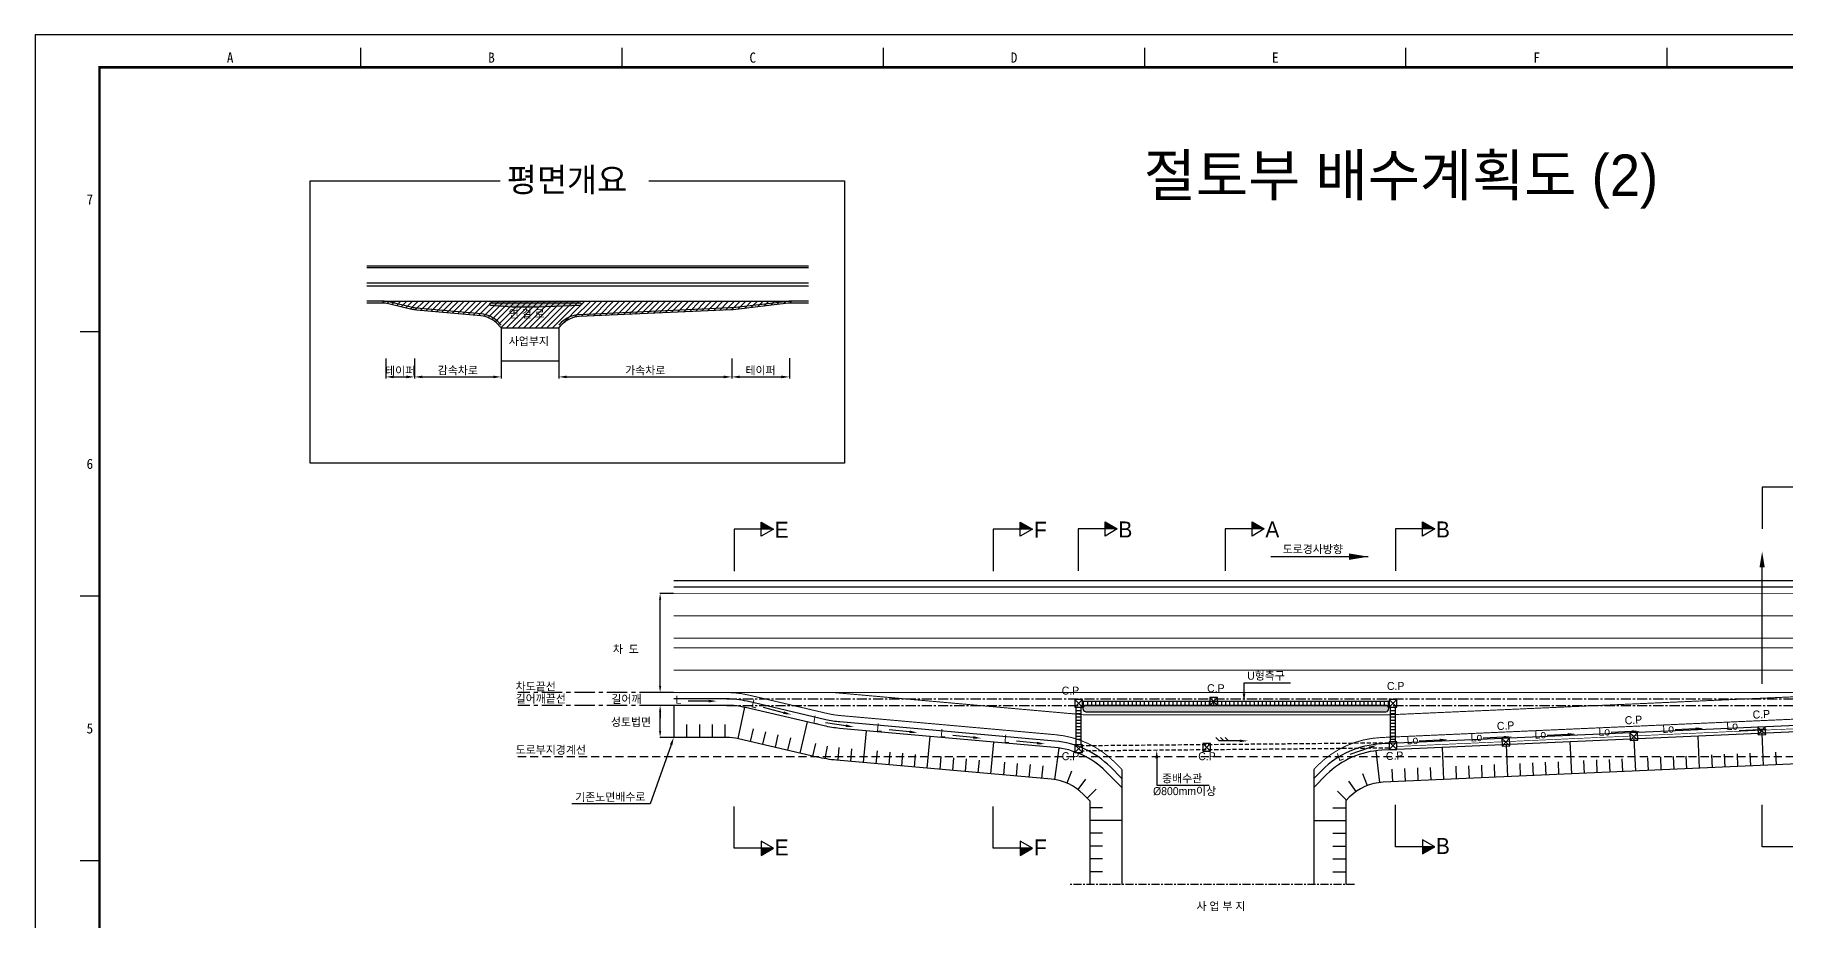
# Model space of a CAD drawing. Header units: millimetres. Extents: x 585 to 1008, y -13 to 286.
# Drawn here: x 584.9 to 858.5, y 147.7 to 286.1 of the extents above; entities that cross this region are included whole.
import ezdxf
from ezdxf.enums import TextEntityAlignment as Align

# ---------------------------------------------------------------- set-up
doc = ezdxf.new("R2010")
doc.units = ezdxf.units.MM
doc.header["$LTSCALE"] = 0.2
doc.linetypes.add('CENTER', pattern=[50.8, 31.75, -6.35, 6.35, -6.35])
doc.linetypes.add('HIDDEN', pattern=[9.525, 6.35, -3.175])
for name, color, linetype in [('CC-GSTR-0004', 4, 'Continuous'), ('CM-LANE-0030', 30, 'Continuous'), ('CZ-DIMT-0002', 7, 'Continuous'), ('CZ-EXST-0002', 1, 'Continuous'), ('CZ-LIN1-0007', 7, 'Continuous'), ('CZ-LIN2-0003', 3, 'Continuous'), ('CZ-LIN3-0005', 5, 'Continuous'), ('CZ-LINE-0001', 7, 'Continuous'), ('CZ-MACL-0006', 6, 'Continuous'), ('CZ-TEXT-BOX0', 7, 'Continuous'), ('TITLE', 7, 'Continuous')]:
    doc.layers.add(name, color=color, linetype=linetype)
doc.styles.add('돋움', font='')
doc.styles.add('돋음체', font='')
doc.styles.get('돋움').set_extended_font_data('Dotum')
doc.styles.get('돋음체').set_extended_font_data('DotumChe')

msp = doc.modelspace()

# ---------------------------------------------------------------- hatches: boundary and pattern name
at = {"layer": 'CZ-LIN2-0003'}
h = msp.add_hatch(dxfattribs=at)
h.set_pattern_fill('CROSS', color=256, scale=0.05, style=0)
h.set_pattern_definition([(0, (594.32378, -6.50222), (0.3175, 0.3175), [0.15875, -0.47625]), (90, (594.40315, -6.5816), (-0.3175, 0.3175), [0.15875, -0.47625])])
h.paths.add_polyline_path([(749.14, 181.4, 0.956626), (749.09, 180.41), (760.37, 180.4), (773.46, 180.4), (795.97, 180.4, 0.978035), (795.95, 181.4)])
at = {"layer": 'CZ-LIN3-0005'}
h = msp.add_hatch(dxfattribs=at)
h.set_pattern_fill('ANSI31', color=256, scale=0.2, angle=45, style=0)
h.set_pattern_definition([(90, (588.74313, -27.3189), (-0.635, 1e-16), [])])
h.paths.add_polyline_path([(748.58, 181.4), (796.48, 181.4), (796.48, 182), (748.58, 182)])
at = {"layer": 'CZ-LINE-0001'}
h = msp.add_hatch(color=256, dxfattribs=at)
edge = h.paths.add_edge_path()
edge.add_line((670.13, 244.25), (656.08, 244.25))
edge.add_arc((656.08, 244.1), 0.15, 90, 264.9204)
edge.add_line((656.07, 243.95), (659.45, 243.65))
edge.add_line((659.45, 243.65), (663.38, 243.65))
edge.add_line((663.38, 243.65), (670.13, 243.95))
edge.add_arc((670.13, 244.1), 0.15, 272.5448, 450)
for points in [[(698.4, 210.02), (698.4, 208.92), (700.31, 208.92)], [(738.85, 210.02), (738.85, 208.92), (740.76, 208.92)], [(752.12, 210.06), (752.12, 208.96), (754.02, 208.96)], [(775.09, 210.06), (775.09, 208.96), (776.99, 208.96)], [(801.73, 210.06), (801.73, 208.96), (803.64, 208.96)], [(700.31, 159.06), (698.4, 159.06), (698.4, 157.96)], [(740.76, 159.06), (738.85, 159.06), (738.85, 157.96)], [(803.64, 159.29), (801.73, 159.29), (801.73, 158.19)]]:
    msp.add_hatch(color=256, dxfattribs=at).paths.add_polyline_path(points)

# ---------------------------------------------------------------- linework, layer by layer
at = {"layer": 'CC-GSTR-0004'}
for p, q in [((636.76, 250.1), (705.76, 250.1)), ((636.76, 249.8), (705.76, 249.8)), ((684.72, 200.9), (914.72, 200.9)), ((684.72, 199.9), (914.72, 199.9))]:
    msp.add_line(p, q, dxfattribs=at)
for points in [[(657.76, 240.82), (657.22, 241.36, 0.175969), (654.63, 242.57), (644.55, 243.47, -0.035377), (643.88, 243.57), (640.2, 244.44, 0.05759), (639.24, 244.55), (636.76, 244.55)], [(657.76, 240.4), (657.01, 241.15, 0.175969), (654.6, 242.27), (644.52, 243.17, -0.035377), (643.81, 243.28), (640.13, 244.15, 0.05759), (639.24, 244.25), (636.76, 244.25)], [(705.76, 244.55), (703.02, 244.55, 0.029072), (702.53, 244.52), (693.95, 243.52, -0.017962), (693.61, 243.49), (669.93, 242.44, 0.187394), (667.15, 241.21), (666.76, 240.82)], [(705.76, 244.25), (703.02, 244.25, 0.029072), (702.57, 244.22), (693.99, 243.22, -0.017962), (693.62, 243.19), (669.94, 242.14, 0.187394), (667.36, 241), (666.76, 240.4)], [(754.72, 169.99), (752.94, 171.77, 0.175969), (744.28, 175.81), (710.69, 178.8, -0.035377), (708.46, 179.16), (696.18, 182.03, 0.05759), (692.99, 182.4), (684.72, 182.4)], [(754.72, 168.58), (752.23, 171.06, 0.175969), (744.19, 174.82), (710.6, 177.8, -0.035377), (708.23, 178.19), (695.95, 181.06, 0.05759), (692.99, 181.4), (684.72, 181.4)], [(914.72, 182.4), (905.59, 182.4, 0.029072), (903.97, 182.31), (875.37, 178.97, -0.017962), (874.23, 178.88), (795.29, 175.37, 0.187394), (786.01, 171.28), (784.72, 169.99)], [(914.72, 181.4), (905.59, 181.4, 0.029072), (904.08, 181.32), (875.49, 177.98, -0.017962), (874.27, 177.88), (795.33, 174.37, 0.187394), (786.72, 170.58), (784.72, 168.58)]]:
    msp.add_lwpolyline(points, format="xyb", dxfattribs=at)
at = {"layer": 'CM-LANE-0030'}
for p, q in [((636.76, 247.4), (705.76, 247.4)), ((636.76, 246.95), (705.76, 246.95))]:
    msp.add_line(p, q, dxfattribs=at)
at = {"layer": 'CM-LANE-0030', "const_width": 0.15}
for points in [[(684.72, 191.9), (914.72, 191.9)], [(684.72, 190.4), (914.72, 190.4)], [(795.97, 179.9), (874.72, 183.4), (709.72, 183.4), (749.09, 179.9), (795.97, 179.9)]]:
    msp.add_lwpolyline(points, dxfattribs=at)
at = {"layer": 'CZ-EXST-0002'}
for p, q in [((684.72, 181.4), (684.72, 176.4)), ((695.78, 181.1), (694.71, 176.22)), ((686.72, 178.4), (686.72, 176.4)), ((688.72, 178.4), (688.72, 176.4)), ((690.72, 178.4), (690.72, 176.4)), ((692.72, 178.4), (692.72, 176.4)), ((705.58, 178.8), (704.44, 173.94)), ((697.11, 177.71), (696.65, 175.76)), ((699.06, 177.25), (698.6, 175.31)), ((701, 176.8), (700.55, 174.85)), ((702.95, 176.34), (702.5, 174.39)), ((706.85, 175.43), (706.39, 173.48)), ((714.76, 177.43), (714.31, 172.45)), ((724.72, 176.55), (724.27, 171.57)), ((734.68, 175.66), (734.23, 170.68)), ((814.76, 175.23), (814.98, 170.24)), ((824.75, 175.68), (824.97, 170.68)), ((834.74, 176.12), (834.96, 171.13)), ((844.73, 176.57), (844.95, 171.57)), ((854.72, 177.01), (854.94, 172.01)), ((708.69, 175.03), (708.35, 173.06)), ((710.51, 174.8), (710.33, 172.81)), ((712.5, 174.62), (712.32, 172.63)), ((716.48, 174.27), (716.3, 172.28)), ((718.47, 174.09), (718.3, 172.1)), ((720.47, 173.92), (720.29, 171.92)), ((722.46, 173.74), (722.28, 171.75)), ((726.44, 173.38), (726.27, 171.39)), ((728.43, 173.21), (728.26, 171.21)), ((730.43, 173.03), (730.25, 171.04)), ((732.42, 172.85), (732.24, 170.86)), ((736.4, 172.5), (736.23, 170.51)), ((744.91, 174.73), (744.19, 169.79)), ((794.43, 174.3), (795, 169.33)), ((804.77, 174.79), (804.99, 169.79)), ((818.89, 172.41), (818.98, 170.42)), ((820.89, 172.5), (820.97, 170.5)), ((822.88, 172.59), (822.97, 170.59)), ((826.88, 172.77), (826.97, 170.77)), ((828.88, 172.86), (828.97, 170.86)), ((830.88, 172.95), (830.96, 170.95)), ((832.87, 173.04), (832.96, 171.04)), ((836.87, 173.21), (836.96, 171.22)), ((838.87, 173.3), (838.96, 171.3)), ((840.87, 173.39), (840.95, 171.39)), ((842.86, 173.48), (842.95, 171.48)), ((846.86, 173.66), (846.95, 171.66)), ((848.86, 173.75), (848.95, 171.75)), ((850.86, 173.83), (850.94, 171.84)), ((852.85, 173.92), (852.94, 171.93)), ((856.85, 174.1), (856.94, 172.1)), ((738.4, 172.32), (738.22, 170.33)), ((740.39, 172.14), (740.21, 170.15)), ((742.38, 171.97), (742.2, 169.98)), ((746.89, 171.1), (746.12, 169.25)), ((749.05, 169.86), (747.85, 168.26)), ((792.35, 170.73), (793.06, 168.86)), ((796.91, 171.44), (797, 169.44)), ((798.91, 171.53), (799, 169.53)), ((800.91, 171.61), (800.99, 169.62)), ((802.9, 171.7), (802.99, 169.71)), ((806.9, 171.88), (806.99, 169.88)), ((808.9, 171.97), (808.99, 169.97)), ((810.9, 172.06), (810.98, 170.06)), ((812.89, 172.15), (812.98, 170.15)), ((816.89, 172.33), (816.98, 170.33)), ((750.73, 168.32), (749.32, 166.91)), ((788.4, 168.01), (789.81, 166.59)), ((790.15, 169.56), (791.3, 167.92)), ((749.72, 166.5), (749.72, 153.4)), ((751.72, 165.4), (749.72, 165.4)), ((787.72, 165.4), (789.72, 165.4)), ((789.72, 166.5), (789.72, 153.4)), ((754.72, 163.4), (749.72, 163.4)), ((784.72, 163.4), (789.72, 163.4)), ((751.72, 161.4), (749.72, 161.4)), ((751.72, 159.4), (749.72, 159.4)), ((787.72, 161.4), (789.72, 161.4)), ((787.72, 159.4), (789.72, 159.4)), ((751.72, 157.4), (749.72, 157.4)), ((787.72, 157.4), (789.72, 157.4)), ((751.72, 155.4), (749.72, 155.4)), ((787.72, 155.4), (789.72, 155.4))]:
    msp.add_line(p, q, dxfattribs=at)
for points in [[(749.72, 166.5), (748.7, 167.53, 0.175969), (743.75, 169.84), (710.16, 172.82, -0.035377), (707.09, 173.32), (694.81, 176.19, 0.05759), (692.99, 176.4), (684.72, 176.4)], [(914.72, 176.4), (905.59, 176.4, 0.029072), (904.66, 176.35), (876.07, 173.01, -0.017962), (874.49, 172.88), (795.56, 169.38, 0.187394), (790.26, 167.04), (789.72, 166.5)]]:
    msp.add_lwpolyline(points, format="xyb", dxfattribs=at)
at = {"layer": 'CZ-LIN1-0007', "const_width": 0.15}
msp.add_lwpolyline([(684.72, 198.9), (914.72, 198.9)], dxfattribs=at)
at = {"layer": 'CZ-LIN1-0007', "linetype": 'HIDDEN', "ltscale": 2, "const_width": 0.15}
for points in [[(684.72, 195.4), (914.72, 195.4)], [(684.72, 186.9), (914.72, 186.9)], [(692.99, 183.4), (709.72, 183.4)]]:
    msp.add_lwpolyline(points, dxfattribs=at)
at = {"layer": 'CZ-LIN1-0007', "const_width": 0.15}
for points in [[(754.72, 171.4), (753.65, 172.48, 0.175969), (744.37, 176.81), (710.78, 179.8, -0.035377), (708.69, 180.13), (696.41, 183.01, 0.05759), (692.99, 183.4), (684.72, 183.4)], [(914.72, 183.4), (905.59, 183.4, 0.029072), (903.85, 183.3), (875.26, 179.96, -0.017962), (874.18, 179.88), (795.25, 176.37), (795.25, 176.37, 0.187394), (785.31, 171.99), (785.31, 171.99), (784.72, 171.4)]]:
    msp.add_lwpolyline(points, format="xyb", dxfattribs=at)
at = {"layer": 'CZ-LIN2-0003'}
for p, q in [((657.76, 240.4), (657.76, 235.25)), ((657.76, 240.4), (666.76, 240.4)), ((666.76, 240.4), (666.76, 235.25)), ((657.76, 235.25), (666.76, 235.25)), ((754.72, 171.4), (754.72, 153.4)), ((784.72, 171.4), (784.72, 153.4))]:
    msp.add_line(p, q, dxfattribs=at)
at = {"layer": 'CZ-LIN2-0003', "color": 5, "linetype": 'HIDDEN', "ltscale": 0.5}
for p, q in [((796.48, 175.51), (748.58, 175.06)), ((796.48, 174.71), (748.58, 174.26))]:
    msp.add_line(p, q, dxfattribs=at)
at = {"layer": 'CZ-LIN2-0003'}
msp.add_lwpolyline([(795.95, 181.4), (749.14, 181.4, 0.956626), (749.09, 180.41), (760.37, 180.4), (773.46, 180.4), (795.97, 180.4, 0.978035)], format="xyb", close=True, dxfattribs=at)
at = {"layer": 'CZ-LIN3-0005'}
for p, q in [((747.38, 182.3), (748.58, 181.1)), ((747.38, 181.1), (748.58, 182.3)), ((747.58, 175.25), (747.58, 181.1)), ((747.58, 180.6), (748.38, 180.6)), ((748.38, 175.25), (748.38, 181.1)), ((768.48, 182.6), (769.68, 181.4)), ((768.48, 181.4), (769.68, 182.6)), ((796.48, 181.1), (797.68, 182.3)), ((796.48, 182.3), (797.68, 181.1)), ((796.68, 175.72), (796.68, 181.1)), ((796.68, 180.6), (797.48, 180.6)), ((797.48, 175.72), (797.48, 181.1)), ((747.58, 180.1), (748.38, 180.1)), ((747.58, 179.6), (748.38, 179.6)), ((747.58, 179.1), (748.38, 179.1)), ((747.58, 178.6), (748.38, 178.6)), ((747.58, 178.1), (748.38, 178.1)), ((796.68, 180.1), (797.48, 180.1)), ((796.68, 179.6), (797.48, 179.6)), ((796.68, 179.1), (797.48, 179.1)), ((796.68, 178.6), (797.48, 178.6)), ((796.68, 178.1), (797.48, 178.1)), ((854.08, 177.98), (855.33, 176.84)), ((854.13, 176.78), (855.27, 178.04)), ((747.38, 174.05), (748.58, 175.25)), ((747.38, 175.25), (748.58, 174.05)), ((747.58, 177.6), (748.38, 177.6)), ((747.58, 177.1), (748.38, 177.1)), ((747.58, 176.6), (748.38, 176.6)), ((747.58, 176.1), (748.38, 176.1)), ((767.38, 175.45), (768.58, 174.25)), ((767.38, 174.25), (768.58, 175.45)), ((769.94, 175.85), (769.41, 176.38)), ((770.67, 175.85), (770.14, 176.38)), ((771.4, 175.85), (770.87, 176.38)), ((796.48, 175.72), (797.68, 174.52)), ((796.48, 174.52), (797.68, 175.72)), ((796.68, 177.6), (797.48, 177.6)), ((796.68, 177.1), (797.48, 177.1)), ((796.68, 176.6), (797.48, 176.6)), ((796.68, 176.1), (797.48, 176.1)), ((814.11, 176.21), (815.37, 175.06)), ((814.17, 175.01), (815.31, 176.26)), ((834.09, 177.09), (835.35, 175.95)), ((834.15, 175.9), (835.29, 177.15))]:
    msp.add_line(p, q, dxfattribs=at)
at = {"layer": 'CZ-LIN3-0005', "linetype": 'CENTER', "const_width": 0.2}
msp.add_lwpolyline([(854.77, 184.73), (854.77, 202.95)], dxfattribs=at)
at = {"layer": 'CZ-LIN3-0005'}
for points in [[(747.38, 181.1), (748.58, 181.1), (748.58, 182.3), (747.38, 182.3)], [(748.58, 181.4), (796.48, 181.4), (796.48, 182), (748.58, 182)], [(768.48, 181.4), (769.68, 181.4), (769.68, 182.6), (768.48, 182.6)], [(796.48, 181.1), (797.68, 181.1), (797.68, 182.3), (796.48, 182.3)], [(854.13, 176.78), (855.33, 176.84), (855.27, 178.04), (854.08, 177.98)], [(747.38, 174.05), (748.58, 174.05), (748.58, 175.25), (747.38, 175.25)], [(767.38, 174.25), (768.58, 174.25), (768.58, 175.45), (767.38, 175.45)], [(796.48, 174.52), (797.68, 174.52), (797.68, 175.72), (796.48, 175.72)], [(814.17, 175.01), (815.37, 175.06), (815.31, 176.26), (814.11, 176.21)], [(834.15, 175.9), (835.35, 175.95), (835.29, 177.15), (834.09, 177.09)]]:
    msp.add_lwpolyline(points, close=True, dxfattribs=at)
at = {"layer": 'CZ-LIN3-0005', "linetype": 'HIDDEN', "const_width": 0.1}
msp.add_lwpolyline([(914.72, 181.9), (905.59, 181.9, 0.029072), (904.03, 181.81), (875.43, 178.47, -0.017962), (874.25, 178.38), (797.68, 174.97)], format="xyb", dxfattribs=at)
at = {"layer": 'CZ-LIN3-0005'}
msp.add_lwpolyline([(773.15, 175.85), (769.94, 175.85)], dxfattribs=at)
for points in [[(854.36, 202.95), (854.77, 205.45), (855.19, 202.95)], [(773.15, 176.05), (774.4, 175.85), (773.15, 175.64)]]:
    msp.add_solid(points, dxfattribs=at)
at = {"layer": 'CZ-LINE-0001', "color": 30}
for p, q in [((639.24, 244.55), (639.24, 244.25)), ((639.24, 244.38), (639.41, 244.55)), ((639.94, 244.18), (640.31, 244.55)), ((640.67, 244.02), (641.21, 244.55)), ((641.4, 243.85), (642.1, 244.55)), ((642.13, 243.68), (643, 244.55)), ((642.86, 243.51), (643.9, 244.55)), ((643.58, 243.34), (644.8, 244.55)), ((644.34, 243.19), (645.7, 244.55)), ((645.16, 243.11), (646.59, 244.55)), ((645.98, 243.04), (647.49, 244.55)), ((646.81, 242.97), (648.39, 244.55)), ((647.63, 242.89), (649.29, 244.55)), ((648.46, 242.82), (650.19, 244.55)), ((649.28, 242.75), (651.08, 244.55)), ((650.11, 242.67), (651.98, 244.55)), ((650.93, 242.6), (652.88, 244.55)), ((651.75, 242.53), (653.78, 244.55)), ((652.58, 242.45), (654.68, 244.55)), ((653.4, 242.38), (655.57, 244.55)), ((654.23, 242.31), (656.47, 244.55)), ((655.03, 242.21), (657.37, 244.55)), ((655.72, 242), (658.27, 244.55)), ((656.07, 243.95), (659.45, 243.65)), ((656.32, 241.7), (659.17, 244.55)), ((656.83, 241.32), (660.06, 244.55)), ((657.29, 240.87), (660.96, 244.55)), ((657.73, 240.42), (661.86, 244.55)), ((658.61, 240.4), (662.76, 244.55)), ((659.45, 243.65), (663.38, 243.65)), ((659.51, 240.4), (663.66, 244.55)), ((660.41, 240.4), (664.55, 244.55)), ((661.3, 240.4), (665.45, 244.55)), ((662.2, 240.4), (666.35, 244.55)), ((663.1, 240.4), (667.25, 244.55)), ((664, 240.4), (668.15, 244.55)), ((664.9, 240.4), (669.04, 244.55)), ((665.79, 240.4), (669.94, 244.55)), ((666.69, 240.4), (670.84, 244.55)), ((669.23, 242.04), (671.74, 244.55)), ((670.24, 242.15), (672.64, 244.55)), ((671.18, 242.19), (673.53, 244.55)), ((672.12, 242.23), (674.43, 244.55)), ((673.06, 242.28), (675.33, 244.55)), ((674, 242.32), (676.23, 244.55)), ((674.94, 242.36), (677.13, 244.55)), ((675.88, 242.4), (678.02, 244.55)), ((676.82, 242.44), (678.92, 244.55)), ((677.76, 242.49), (679.82, 244.55)), ((678.7, 242.53), (680.72, 244.55)), ((679.64, 242.57), (681.62, 244.55)), ((680.58, 242.61), (682.51, 244.55)), ((681.52, 242.65), (683.41, 244.55)), ((682.46, 242.69), (684.31, 244.55)), ((683.4, 242.74), (685.21, 244.55)), ((684.34, 242.78), (686.11, 244.55)), ((685.28, 242.82), (687, 244.55)), ((686.22, 242.86), (687.9, 244.55)), ((687.16, 242.9), (688.8, 244.55)), ((688.1, 242.94), (689.7, 244.55)), ((689.03, 242.99), (690.6, 244.55)), ((689.97, 243.03), (691.49, 244.55)), ((690.91, 243.07), (692.39, 244.55)), ((691.85, 243.11), (693.29, 244.55)), ((692.79, 243.15), (694.19, 244.55)), ((693.74, 243.2), (695.09, 244.55)), ((694.74, 243.31), (695.98, 244.55)), ((695.76, 243.43), (696.88, 244.55)), ((696.78, 243.55), (697.78, 244.55)), ((697.8, 243.66), (698.68, 244.55)), ((698.81, 243.78), (699.58, 244.55)), ((699.83, 243.9), (700.47, 244.55)), ((700.85, 244.02), (701.37, 244.55)), ((701.86, 244.14), (702.27, 244.55)), ((702.87, 244.25), (703.02, 244.4)), ((703.02, 244.55), (703.02, 244.25))]:
    msp.add_line(p, q, dxfattribs=at)
at = {"layer": 'CZ-LINE-0001', "color": 4}
msp.add_line((639.24, 244.55), (703.02, 244.55), dxfattribs=at)
at = {"layer": 'CZ-LINE-0001'}
for p, q in [((670.13, 244.25), (656.08, 244.25)), ((663.38, 243.65), (670.13, 243.95)), ((639.72, 235.62), (639.72, 232.47)), ((644.21, 235.59), (644.21, 232.47)), ((644.21, 235.59), (644.21, 232.47)), ((657.76, 235.59), (657.76, 232.47)), ((666.76, 235.53), (666.76, 232.47)), ((693.78, 235.59), (693.78, 232.47)), ((693.78, 235.59), (693.78, 232.47)), ((702.78, 235.64), (702.78, 232.47)), ((640.97, 232.72), (642.96, 232.72)), ((645.46, 232.72), (656.51, 232.72)), ((668.01, 232.72), (692.53, 232.72)), ((695.03, 232.72), (701.53, 232.72)), ((860.92, 215.5), (854.78, 215.5)), ((854.78, 215.5), (854.78, 208.96)), ((700.31, 208.92), (694.16, 208.92)), ((694.16, 208.92), (694.16, 202.38)), ((698.4, 207.82), (698.4, 210.02)), ((698.4, 210.02), (700.31, 208.92)), ((700.31, 208.92), (698.4, 207.82)), ((740.76, 208.92), (734.61, 208.92)), ((734.61, 208.92), (734.61, 202.38)), ((738.85, 207.82), (738.85, 210.02)), ((738.85, 210.02), (740.76, 208.92)), ((740.76, 208.92), (738.85, 207.82)), ((754.02, 208.96), (747.88, 208.96)), ((747.88, 208.96), (747.88, 202.42)), ((752.12, 207.86), (752.12, 210.06)), ((752.12, 210.06), (754.02, 208.96)), ((754.02, 208.96), (752.12, 207.86)), ((776.99, 208.96), (770.85, 208.96)), ((770.85, 208.96), (770.85, 202.42)), ((775.09, 207.86), (775.09, 210.06)), ((775.09, 210.06), (776.99, 208.96)), ((776.99, 208.96), (775.09, 207.86)), ((803.64, 208.96), (797.49, 208.96)), ((797.49, 208.96), (797.49, 202.42)), ((801.73, 207.86), (801.73, 210.06)), ((801.73, 210.06), (803.64, 208.96)), ((803.64, 208.96), (801.73, 207.86)), ((793.23, 204.63), (778, 204.63)), ((684.67, 198.9), (682.54, 198.9)), ((682.59, 184.4), (682.59, 197.9)), ((684.67, 183.4), (682.54, 183.4)), ((684.67, 183.4), (682.54, 183.4)), ((682.59, 184.4), (682.59, 185.4)), ((684.67, 181.4), (682.54, 181.4)), ((684.67, 181.4), (682.54, 181.4)), ((682.59, 177.4), (682.59, 180.4)), ((682.59, 180.4), (682.59, 179.4)), ((684.67, 176.4), (682.54, 176.4)), ((694.16, 159.06), (694.16, 165.6)), ((734.61, 159.06), (734.61, 165.6)), ((797.49, 159.29), (797.49, 165.83)), ((854.78, 159.29), (854.78, 165.83)), ((700.31, 159.06), (694.16, 159.06)), ((700.31, 159.06), (698.4, 160.16)), ((698.4, 160.16), (698.4, 157.96)), ((698.4, 157.96), (700.31, 159.06)), ((740.76, 159.06), (734.61, 159.06)), ((740.76, 159.06), (738.85, 160.16)), ((738.85, 160.16), (738.85, 157.96)), ((738.85, 157.96), (740.76, 159.06)), ((803.64, 159.29), (797.49, 159.29)), ((803.64, 159.29), (801.73, 160.39)), ((801.73, 160.39), (801.73, 158.19)), ((801.73, 158.19), (803.64, 159.29)), ((860.92, 159.29), (854.78, 159.29))]:
    msp.add_line(p, q, dxfattribs=at)
at = {"layer": 'CZ-LINE-0001', "linetype": 'CENTER', "ltscale": 0.5}
for p, q in [((682.54, 183.4), (660.38, 183.4)), ((682.54, 181.4), (660.38, 181.4))]:
    msp.add_line(p, q, dxfattribs=at)
at = {"layer": 'CZ-LINE-0001', "linetype": 'CENTER', "ltscale": 0.25}
for p, q in [((692.99, 182.4), (905.59, 182.4)), ((692.99, 181.4), (905.59, 181.4))]:
    msp.add_line(p, q, dxfattribs=at)
at = {"layer": 'CZ-LINE-0001', "linetype": 'HIDDEN'}
msp.add_line((660.38, 173.4), (915.13, 173.4), dxfattribs=at)
at = {"layer": 'CZ-LINE-0001', "linetype": 'CENTER', "ltscale": 0.2}
msp.add_line((791.1, 153.4), (746.62, 153.4), dxfattribs=at)
at = {"layer": 'CZ-LINE-0001'}
for points in [[(773.82, 183.25), (773.82, 184.94), (781.07, 184.94)], [(690.17, 182.06), (686.96, 182.06)], [(701.88, 180.25), (698.76, 181.05)], [(711.6, 178.21), (708.42, 178.68)], [(721.55, 177.26), (718.35, 177.57)], [(731.51, 176.38), (728.32, 176.69)], [(741.47, 175.49), (738.27, 175.8)], [(804.42, 175.97), (801.21, 175.81)], [(814.41, 176.41), (811.2, 176.25)], [(824.4, 176.86), (821.19, 176.7)], [(834.39, 177.3), (831.18, 177.14)], [(844.38, 177.74), (841.17, 177.58)], [(854.37, 177.57), (851.16, 177.41)], [(760.18, 173.12), (760.18, 168.91), (768.35, 168.91)], [(793.38, 174.75), (790.34, 173.7)]]:
    msp.add_lwpolyline(points, dxfattribs=at)
at = {"layer": 'CZ-LINE-0001', "extrusion": (0, 0, -1)}
msp.add_lwpolyline([(-684.3, 175.23), (-681.04, 166.02), (-668.78, 166.02)], dxfattribs=at)
at = {"layer": 'CZ-LINE-0001', "color": 30}
for centre, start, end in [((656.08, 244.1), 90, 264.9204), ((670.13, 244.1), 272.5448, 90)]:
    msp.add_arc(centre, 0.15, start, end, dxfattribs=at)
at = {"layer": 'CZ-LINE-0001'}
for points in [[(640.97, 232.93), (640.97, 232.51), (639.72, 232.72)], [(642.96, 232.93), (642.96, 232.51), (644.21, 232.72)], [(645.46, 232.93), (645.46, 232.51), (644.21, 232.72)], [(656.51, 232.93), (656.51, 232.51), (657.76, 232.72)], [(668.01, 232.93), (668.01, 232.51), (666.76, 232.72)], [(692.53, 232.93), (692.53, 232.51), (693.78, 232.72)], [(695.03, 232.93), (695.03, 232.51), (693.78, 232.72)], [(701.53, 232.93), (701.53, 232.51), (702.78, 232.72)], [(790.23, 205.13), (793.23, 204.63), (790.23, 204.13)], [(682.42, 197.9), (682.76, 197.9), (682.59, 198.9)], [(682.42, 184.4), (682.76, 184.4), (682.59, 183.4)], [(682.42, 184.4), (682.76, 184.4), (682.59, 183.4)], [(682.42, 180.4), (682.76, 180.4), (682.59, 181.4)], [(682.42, 180.4), (682.76, 180.4), (682.59, 181.4)], [(690.17, 182.27), (691.42, 182.06), (690.17, 181.85)], [(774.03, 183.25), (773.82, 182), (773.61, 183.25)], [(701.93, 180.46), (703.09, 179.95), (701.83, 180.05)], [(711.63, 178.42), (712.84, 178.03), (711.57, 178)], [(844.37, 177.95), (845.63, 177.81), (844.39, 177.54)], [(682.42, 177.4), (682.76, 177.4), (682.59, 176.4)], [(721.57, 177.47), (722.8, 177.14), (721.53, 177.05)], [(731.53, 176.58), (732.76, 176.26), (731.49, 176.17)], [(741.49, 175.7), (742.71, 175.37), (741.45, 175.28)], [(793.31, 174.95), (794.56, 175.16), (793.45, 174.56)], [(804.41, 176.18), (805.67, 176.03), (804.43, 175.76)], [(814.4, 176.62), (815.66, 176.48), (814.42, 176.2)], [(824.39, 177.07), (825.65, 176.92), (824.41, 176.65)], [(834.38, 177.51), (835.64, 177.36), (834.4, 177.09)], [(854.36, 177.78), (855.62, 177.64), (854.38, 177.37)], [(759.97, 173.12), (760.18, 174.37), (760.39, 173.12)]]:
    msp.add_solid(points, dxfattribs=at)
at = {"layer": 'CZ-LINE-0001', "extrusion": (0, 0, -1)}
msp.add_solid([(-684.5, 175.16), (-684.72, 176.4), (-684.11, 175.3)], dxfattribs=at)
at = {"layer": 'CZ-MACL-0006', "color": 3}
msp.add_lwpolyline([(680.81, 263.38), (711.4, 263.38), (711.4, 219.24), (627.91, 219.24), (627.91, 263.38), (657.6, 263.38)], dxfattribs=at)
at = {"layer": 'TITLE', "color": 7, "linetype": 'Continuous'}
for p, q in [((635.83, 281.11), (635.83, 284.13)), ((676.65, 281.11), (676.65, 284.13)), ((717.47, 281.11), (717.47, 284.13)), ((758.3, 281.11), (758.3, 284.13)), ((799.12, 281.11), (799.12, 284.13)), ((839.95, 281.11), (839.95, 284.13)), ((595, 239.78), (591.98, 239.78)), ((595, 198.45), (591.98, 198.45)), ((595, 157.12), (591.98, 157.12))]:
    msp.add_line(p, q, dxfattribs=at)
at = {"layer": 'TITLE'}
msp.add_lwpolyline([(584.92, -13.23), (1008.28, -13.23), (1008.28, 286.15), (584.92, 286.15)], close=True, dxfattribs=at)
at = {"layer": 'TITLE', "linetype": 'Continuous', "const_width": 0.403}
msp.add_lwpolyline([(595, -8.19), (595, 281.11), (1003.25, 281.11), (1003.25, -8.19)], close=True, dxfattribs=at)

# ---------------------------------------------------------------- texts
at = {"layer": 'CZ-DIMT-0002', "style": '돋움'}
for s, p in [('연 결 로', (658.94, 241.97)), ('사업부지', (658.94, 237.67)), ('차  도', (675.2, 189.54)), ('차도끝선', (660.02, 183.73)), ('C.P', (745.34, 183.08)), ('C.P', (768.05, 183.45)), ('길어깨끝선', (660.02, 181.82)), ('길어깨', (674.98, 181.75)), ('L', (684.98, 181.65)), ('성토법면', (674.9, 178.17)), ('도로부지경계선', (660.02, 173.82)), ('C.P', (745.34, 172.83)), ('C.P', (766.67, 172.83)), ('종배수관', (761.01, 169.36)), ('Ø800mm이상', (759.6, 167.37))]:
    msp.add_text(s, height=1.25, dxfattribs=at).set_placement(p)
for s, height, p in [('E', 2.5, (701.56, 208.84)), ('F', 2.5, (742.01, 208.84)), ('B', 2.5, (755.28, 208.88)), ('A', 2.5, (778.24, 208.88)), ('B', 2.5, (804.89, 208.88)), ('도로경사방향', 1.25, (784.57, 205.8)), ('U형측구', 1.25, (777.26, 186.03)), ('C.P', 1.25, (797.51, 184.43)), ('E', 2.5, (701.56, 159.19)), ('F', 2.5, (742.01, 159.19)), ('B', 2.5, (804.89, 159.42)), ('사 업 부 지', 1.25, (770.21, 150.01))]:
    msp.add_text(s, height=height, dxfattribs=at).set_placement(p, align=Align.MIDDLE_CENTER)
for s, rotation, p in [('L', 345.7313, (696.74, 181.14)), ('C.P', 2.877, (853.32, 179.31)), ('L', 351.5466, (706.4, 178.57)), ('L', 354.4468, (716.34, 177.36)), ('C.P', 2.877, (813.36, 177.53)), ('Lo', 2.877, (829.23, 176.63)), ('C.P', 2.877, (833.34, 178.42)), ('Lo', 2.877, (839.22, 177.08)), ('Lo', 2.877, (849.21, 177.52)), ('L', 354.4468, (726.3, 176.47)), ('L', 354.4468, (736.26, 175.59)), ('Lo', 2.877, (799.26, 175.3)), ('Lo', 2.877, (809.25, 175.74)), ('Lo', 2.877, (819.24, 176.19)), ('L', 19.1351, (788.61, 172.66)), ('C.P', 2.877, (796.02, 172.83)), ('기존노면배수로', 0.3385, (669.32, 166.42))]:
    msp.add_text(s, height=1.25, rotation=rotation, dxfattribs=at).set_placement(p)
at = {"layer": 'CZ-LINE-0001', "char_height": 1.25, "attachment_point": 5, "style": '돋움'}
for s, insert in [('\\A1;테이퍼', (641.97, 233.61)), ('\\A1;감속차로', (650.99, 233.67)), ('\\A1;가속차로', (680.27, 233.67)), ('\\A1;테이퍼', (698.28, 233.66))]:
    msp.add_mtext(s, dxfattribs=dict(at, insert=insert))
at = {"layer": 'CZ-TEXT-BOX0', "style": '돋움'}
msp.add_text('평면개요', height=3.75, dxfattribs=at).set_placement((658.63, 263.52), align=Align.MIDDLE_LEFT)
at = {"layer": 'TITLE', "color": 3, "linetype": 'Continuous', "style": '돋음체'}
for s, p in [('A', (615.41, 282.62)), ('B', (656.24, 282.62)), ('C', (697.06, 282.62)), ('D', (737.89, 282.62)), ('E', (778.71, 282.62)), ('F', (819.54, 282.62)), ('7', (593.49, 260.45)), ('6', (593.49, 219.12)), ('5', (593.49, 177.79))]:
    msp.add_text(s, height=1.59, dxfattribs=at).set_placement(p, align=Align.MIDDLE)
at = {"layer": 'TITLE', "style": '돋움'}
msp.add_text('절토부 배수계획도 (2)', height=6.5, dxfattribs=at).set_placement((798.34, 264.23), align=Align.MIDDLE_CENTER)

doc.saveas('drawing.dxf')
